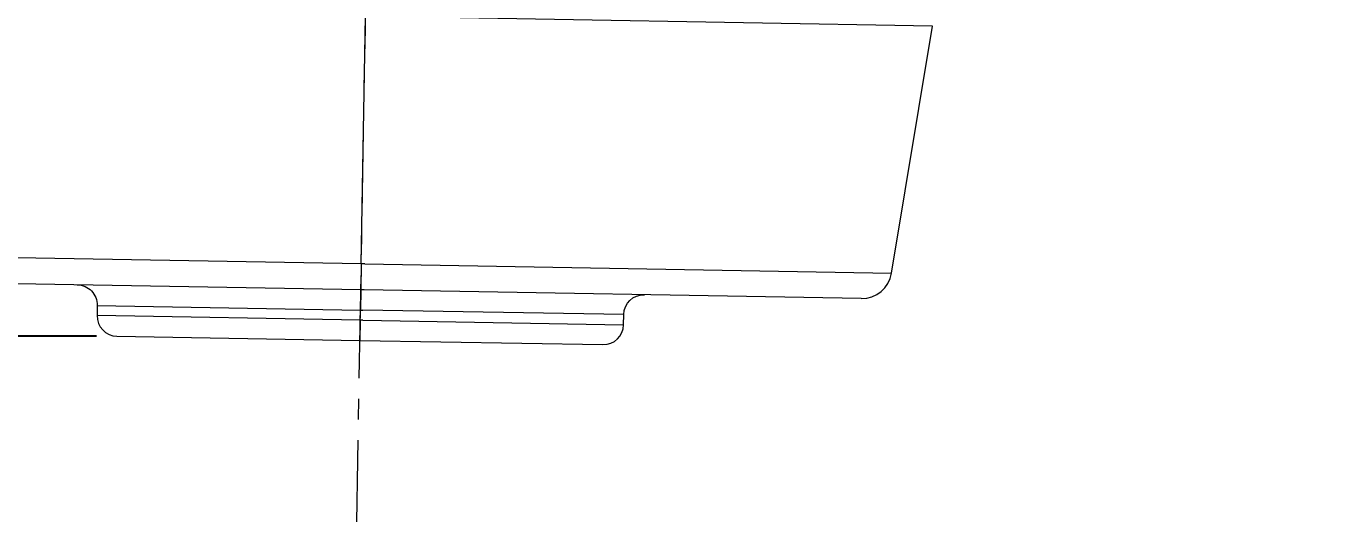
# Model space of a CAD drawing. Header units: millimetres. Extents: x 7368 to 7962, y 1333 to 2173.
# Drawn here: x 7641.9 to 7706.2, y 1910.6 to 1934.7 of the extents above; entities that cross this region are included whole.
import ezdxf

# ---------------------------------------------------------------- set-up
doc = ezdxf.new("R2010")
doc.units = ezdxf.units.MM
doc.linetypes.add('CENTERX2', pattern=[20.32, 12.7, -2.54, 2.54, -2.54])
doc.layers.get('Defpoints').update_dxf_attribs({"color": 3})
doc.layers.add('CENTER', color=1, linetype='CENTERX2', lineweight=15)
doc.layers.add('DIM', color=3, linetype='Continuous', lineweight=9)
doc.styles.get("Standard").update_dxf_attribs({"font": 'arial.ttf'})
doc.dimstyles.new('DIMSTYLE_1', dxfattribs={"dimtxt": 6, "dimasz": 6, "dimexe": 1, "dimexo": 1, "dimgap": 2, "dimtad": 1, "dimtih": 1, "dimtoh": 1, "dimdec": 1, "dimdsep": 46, "dimtxsty": 'Standard', "dimcen": 0, "dimclrd": 3, "dimclre": 3, "dimclrt": 4, "dimazin": 0, "dimtp": 0.3, "dimtm": 0.3, "dimtfac": 1, "dimtdec": 1, "dimtofl": 0, "dimtmove": 0, "dimatfit": 3, "dimfxl": 1, "dimtolj": 1, "dimtzin": 0, "dimarcsym": 0})

# ---------------------------------------------------------------- blocks, each defined once
blk = doc.blocks.new('*D44')
at = {"layer": 'Defpoints', "color": 0, "transparency": 16777216}
for p in [(7686.726, 1982.027), (7612.698, 1696.326), (7852.262, 1696.326)]:
    blk.add_point(p, dxfattribs=at)
at = {"layer": 'DIM', "color": 3, "lineweight": -2, "transparency": 16777216}
for p, q in [((7685.726, 1982.027), (7611.698, 1982.027)), ((7612.698, 1976.027), (7612.698, 1844.24)), ((7612.698, 1702.326), (7612.698, 1834.113)), ((7851.262, 1696.326), (7611.698, 1696.326))]:
    blk.add_line(p, q, dxfattribs=at)
at = {"layer": 'DIM', "color": 3, "transparency": 16777216}
for points in [[(7611.698, 1976.027), (7613.698, 1976.027), (7612.698, 1982.027)], [(7611.698, 1702.326), (7613.698, 1702.326), (7612.698, 1696.326)]]:
    blk.add_solid(points, dxfattribs=at)
at = {"layer": 'DIM', "color": 4, "transparency": 16777216, "insert": (7612.698, 1839.176), "char_height": 6, "attachment_point": 5}
blk.add_mtext('\\A1;285.7', dxfattribs=at)
blk = doc.blocks.new('*D45')
at = {"layer": 'Defpoints', "color": 0, "transparency": 16777216}
for p in [(7646.346, 1919.353), (7639.205, 1696.326), (7646.346, 1696.326)]:
    blk.add_point(p, dxfattribs=at)
at = {"layer": 'DIM', "color": 3, "lineweight": -2, "transparency": 16777216}
for p, q in [((7645.346, 1919.353), (7638.205, 1919.353)), ((7639.205, 1913.353), (7639.205, 1812.905)), ((7639.205, 1702.326), (7639.205, 1802.774)), ((7645.346, 1696.326), (7638.205, 1696.326))]:
    blk.add_line(p, q, dxfattribs=at)
at = {"layer": 'DIM', "color": 3, "transparency": 16777216}
for points in [[(7638.205, 1913.353), (7640.205, 1913.353), (7639.205, 1919.353)], [(7638.205, 1702.326), (7640.205, 1702.326), (7639.205, 1696.326)]]:
    blk.add_solid(points, dxfattribs=at)
at = {"layer": 'DIM', "color": 4, "transparency": 16777216, "insert": (7639.205, 1807.839), "char_height": 6, "attachment_point": 5}
blk.add_mtext('\\A1;223', dxfattribs=at)

msp = doc.modelspace()

# ---------------------------------------------------------------- linework, layer by layer
at = {"linetype": 'Continuous', "lineweight": 13, "extrusion": (0, 1, 0)}
for p, q in [((7658.41, 1922.923), (7658.624, 1935.141)), ((7658.41, 1922.923), (7632.225, 1923.38)), ((7658.41, 1922.923), (7658.388, 1921.643)), ((7658.581, 1922.92), (7658.41, 1922.923)), ((7658.581, 1922.92), (7684.596, 1922.466)), ((7658.388, 1921.643), (7658.371, 1920.643)), ((7658.362, 1920.143), (7645.364, 1920.37)), ((7645.373, 1920.87), (7658.371, 1920.643)), ((7658.362, 1920.143), (7658.371, 1920.643)), ((7658.371, 1920.643), (7658.495, 1920.641)), ((7671.369, 1920.416), (7658.495, 1920.641)), ((7658.362, 1920.143), (7658.344, 1919.144)), ((7658.486, 1920.141), (7658.362, 1920.143)), ((7658.486, 1920.141), (7671.36, 1919.916))]:
    msp.add_line(p, q, dxfattribs=at)
at = {"linetype": 'Continuous', "lineweight": 18, "extrusion": (0, 1, 0)}
for p, q in [((7686.619, 1934.652), (7658.624, 1935.141)), ((7684.596, 1922.466), (7686.619, 1934.652)), ((7658.388, 1921.643), (7633.686, 1922.074)), ((7658.549, 1921.64), (7658.388, 1921.643)), ((7683.09, 1921.212), (7658.549, 1921.64)), ((7645.373, 1920.87), (7645.364, 1920.37)), ((7671.36, 1919.916), (7671.369, 1920.416)), ((7646.346, 1919.353), (7658.344, 1919.144)), ((7658.344, 1919.144), (7670.343, 1918.934))]:
    msp.add_line(p, q, dxfattribs=at)
at = {"linetype": 'Continuous', "lineweight": 18}
for centre, radius, start, end in [((7683.116, 1922.712), 1.5, 269, 350.57303), ((7646.364, 1920.353), 1, 179, 269), ((7670.36, 1919.934), 1, 269, 359)]:
    msp.add_arc(centre, radius, start, end, dxfattribs=at)
at = {"linetype": 'Continuous', "lineweight": 18, "extrusion": (0, 0, -1)}
for centre, start, end in [((-7644.373, 1920.888), 91, 181), ((-7672.369, 1920.399), 1, 91)]:
    msp.add_arc(centre, 1, start, end, dxfattribs=at)
at = {"linetype": 'Continuous', "lineweight": 18}
msp.add_open_spline([(7693.136, 1952.178), (7738.327, 1940.069), (7783.517, 1927.96)], degree=2, dxfattribs=at)
at = {"layer": 'CENTER', "ltscale": 0.4}
msp.add_line((7658.17, 1909.145), (7658.798, 1945.14), dxfattribs=at)

# ---------------------------------------------------------------- dimensions: what is measured, and where the dimension line sits
at = {"layer": 'DIM'}
for base, p1, p2, picture, middle in [((7612.698, 1696.326), (7686.726, 1982.027), (7852.262, 1696.326), '*D44', (7612.698, 1839.176)), ((7639.205, 1696.326), (7646.346, 1919.353), (7646.346, 1696.326), '*D45', (7639.205, 1807.839))]:
    dim = msp.add_linear_dim(base=base, p1=p1, p2=p2, angle=90, dimstyle='DIMSTYLE_1', override={"dimtad": 0}, dxfattribs=at)
    dim.commit()
    dim.dimension.update_dxf_attribs({"geometry": picture, "text_midpoint": middle})

doc.saveas('drawing.dxf')
